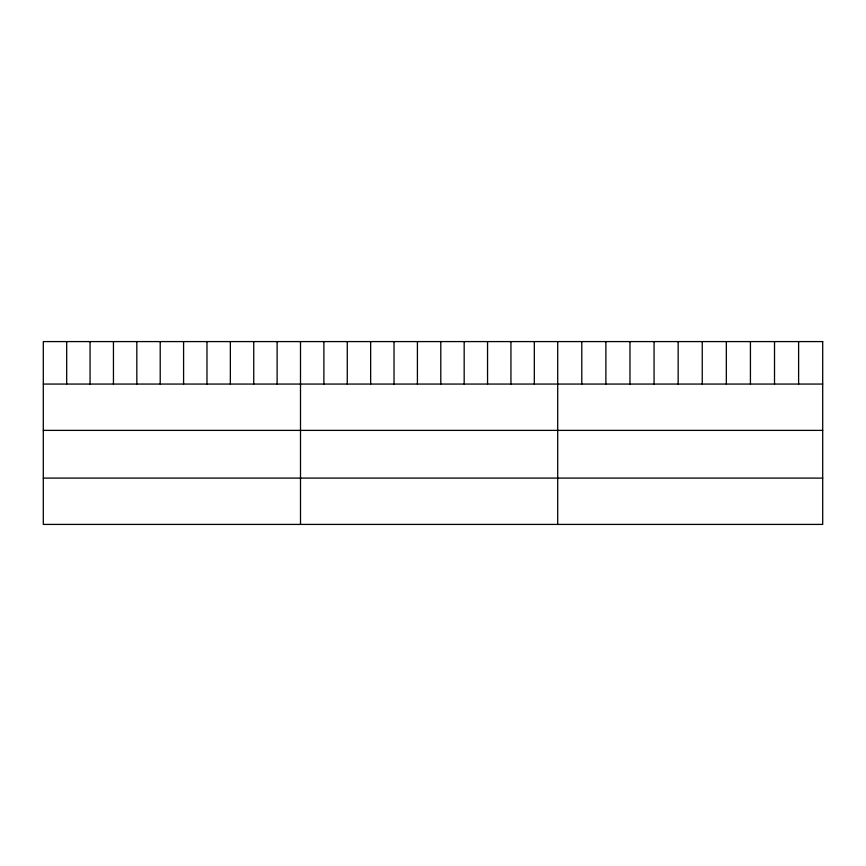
<?xml version="1.0" encoding="UTF-8"?>
<svg xmlns="http://www.w3.org/2000/svg" width="866" height="866" viewBox="0 0 866 866"><rect width="100%" height="100%" fill="white"/><g stroke="black" fill="none" stroke-linecap="round" stroke-linejoin="round"><path stroke-width="1.3" d="M43.3 384.06L822.7 384.06M43.3 430.38L822.7 430.38M43.3 478.097L822.7 478.097M798.614 341.583L798.614 384.06M774.518 341.583L774.518 384.06M750.432 341.583L750.432 384.06M726.336 341.583L726.336 384.06M702.25 341.583L702.25 384.06M678.154 341.583L678.154 384.06M654.068 341.583L654.068 384.06M629.972 341.583L629.972 384.06M605.886 341.583L605.886 384.06M581.79 341.583L581.79 384.06M557.704 341.583L557.704 524.417M534.322 341.583L534.322 384.06M510.94 341.583L510.94 384.06M487.558 341.583L487.558 384.06M464.176 341.583L464.176 384.06M440.794 341.583L440.794 384.06M417.412 341.583L417.412 384.06M394.03 341.583L394.03 384.06M370.648 341.583L370.648 384.06M347.266 341.583L347.266 384.06M323.884 341.583L323.884 384.06M300.502 341.583L300.502 524.417M277.12 341.583L277.12 384.06M253.738 341.583L253.738 384.06M230.356 341.583L230.356 384.06M206.974 341.583L206.974 384.06M183.592 341.583L183.592 384.06M160.21 341.583L160.21 384.06M136.828 341.583L136.828 384.06M113.446 341.583L113.446 384.06M90.064 341.583L90.064 384.06M66.682 341.583L66.682 384.06M822.7 341.583L43.3 341.583L43.3 524.417L822.7 524.417L822.7 341.583"/></g></svg>
